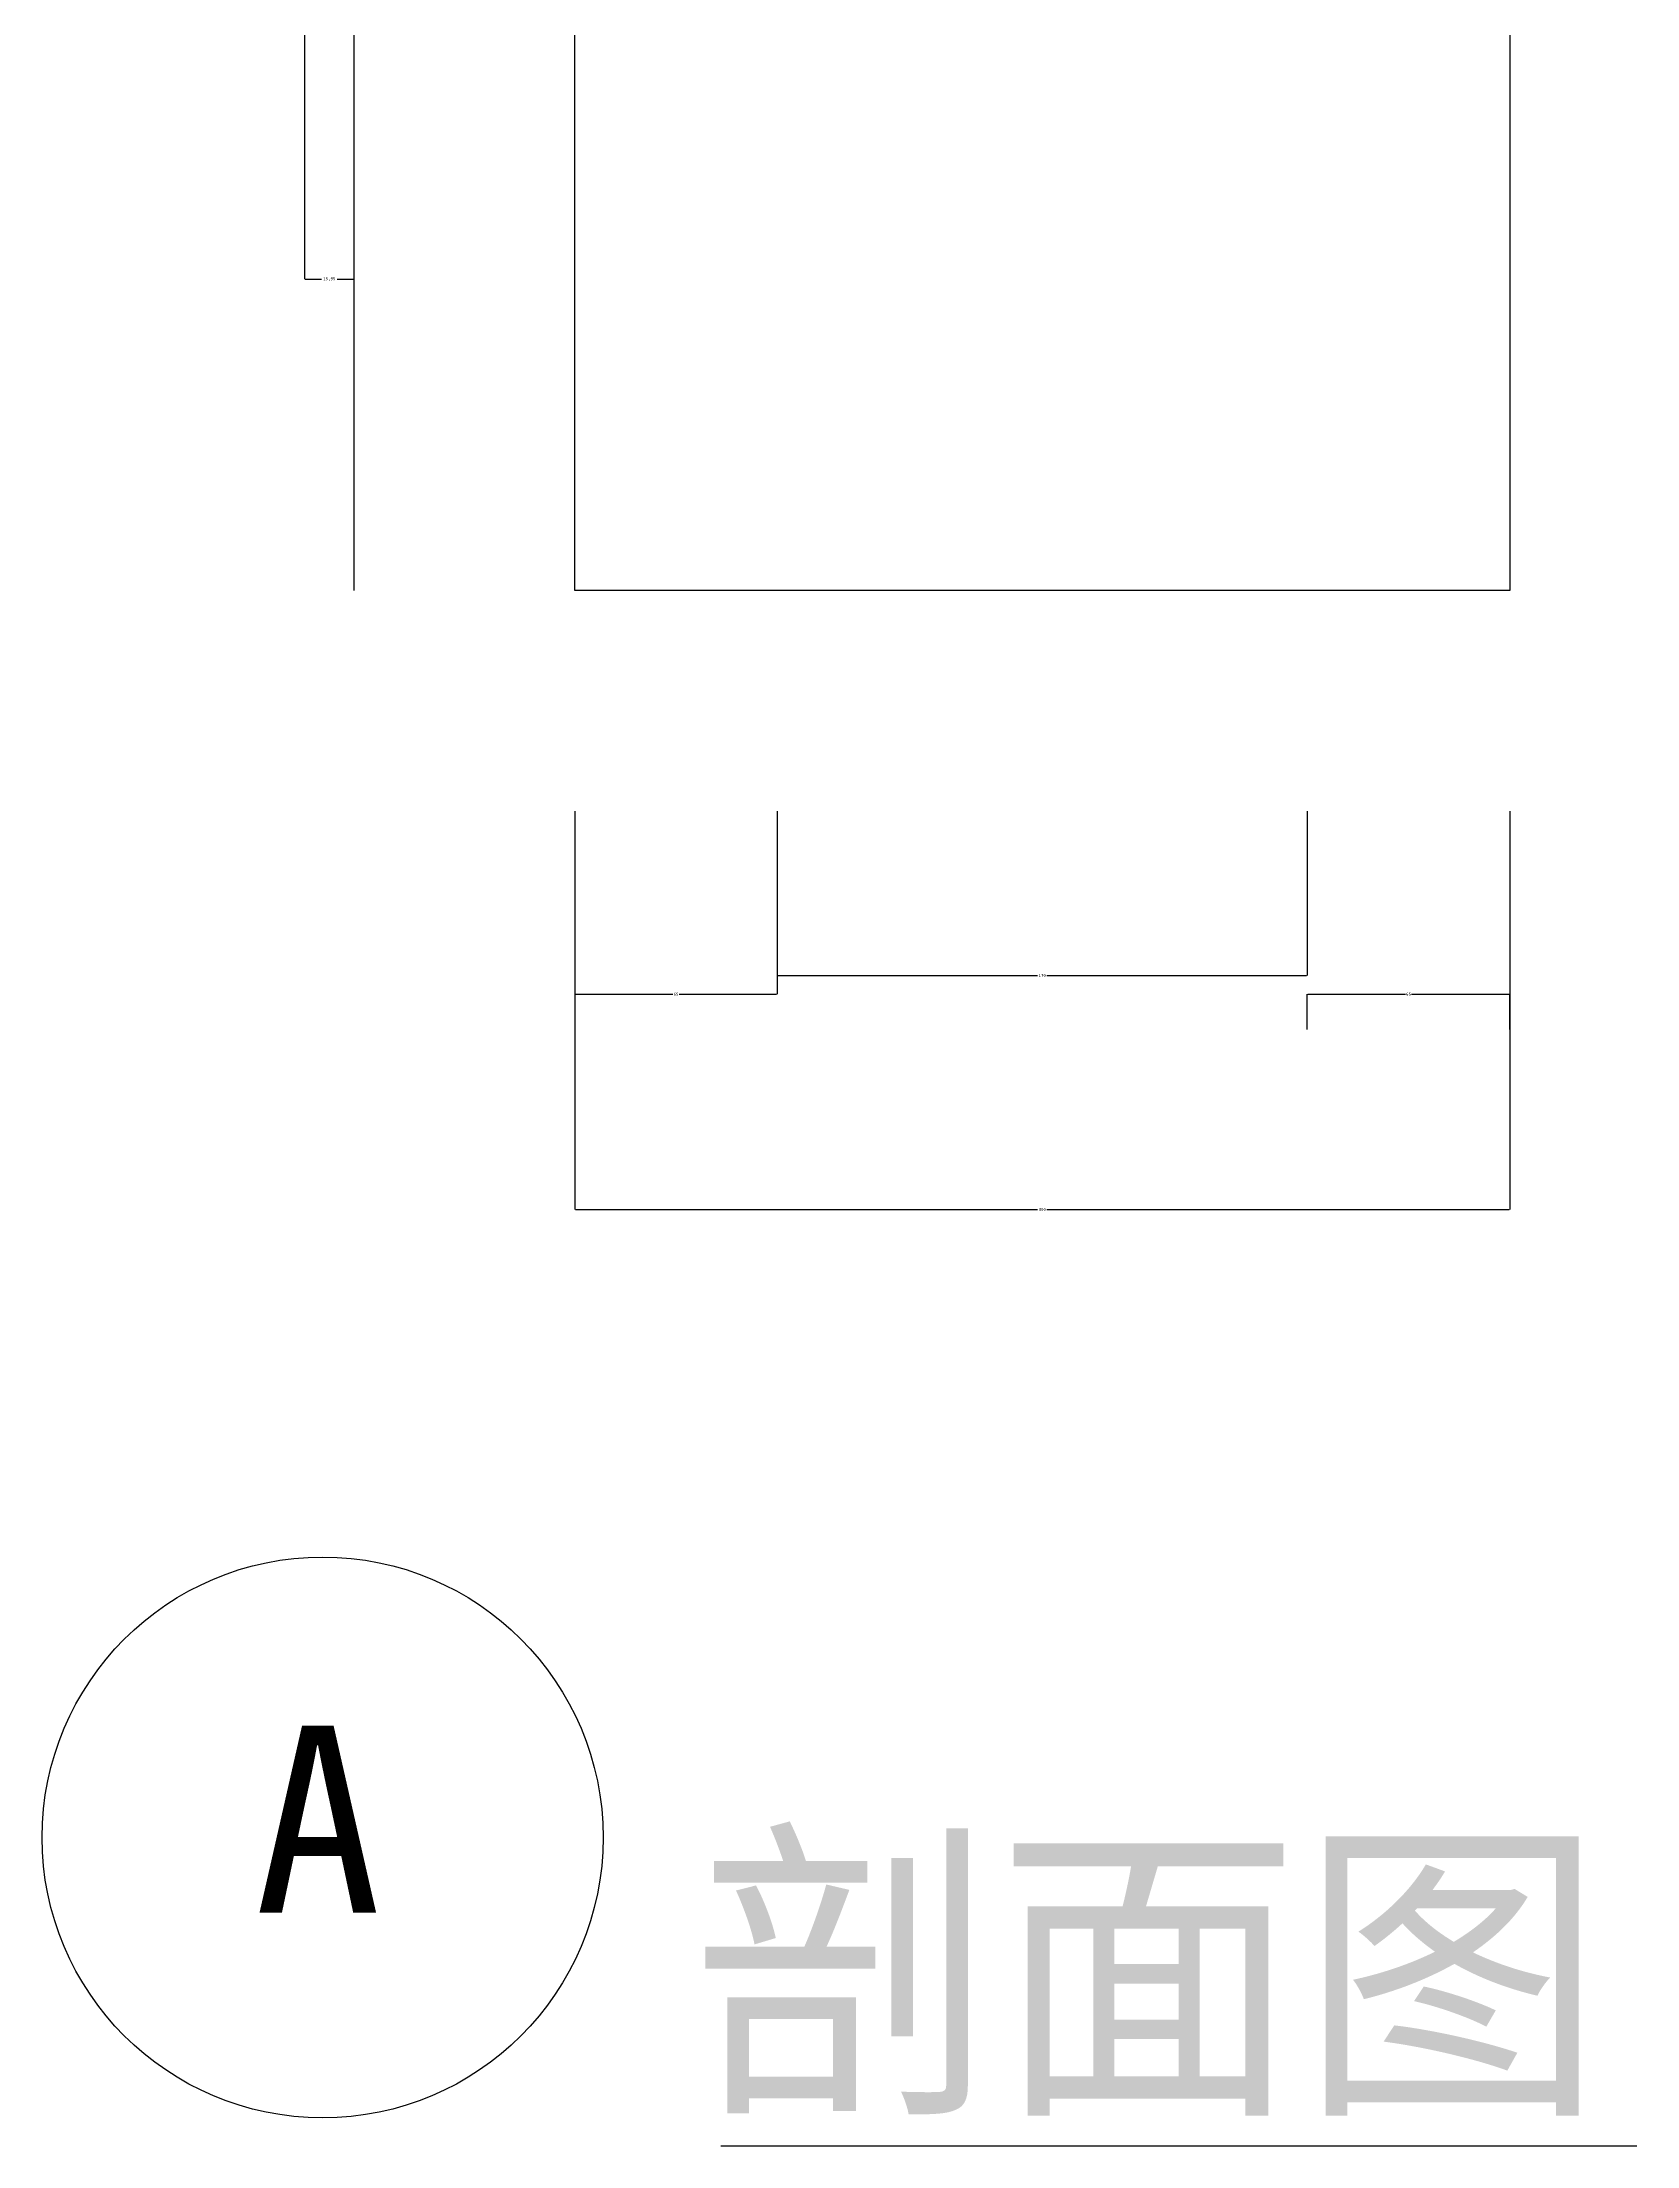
# Model space of a CAD drawing. Header units: metres. Extents: x 130 to 5274, y 4380 to 7132.
# Drawn here: x 4762 to 5274, y 4890 to 5565 of the extents above; entities that cross this region are included whole.
import ezdxf

# ---------------------------------------------------------------- set-up
doc = ezdxf.new("R2010")
doc.units = ezdxf.units.M
for name, color, linetype in [('4', 4, 'Continuous'), ('BH', 3, 'Continuous'), ('DIM', 3, 'Continuous'), ('TEXT', 3, 'Continuous')]:
    doc.layers.add(name, color=color, linetype=linetype)
doc.dimstyles.get("Standard").update_dxf_attribs({"dimtxt": 2.5, "dimasz": 2.5, "dimexe": 1.25, "dimexo": 0.625, "dimtad": 1, "dimcen": 2.5, "dimazin": 3, "dimtfac": 1, "dimtmove": 0, "dimatfit": 3})

# ---------------------------------------------------------------- blocks, each defined once
blk = doc.blocks.new('*D39')
for p, q in [((4933.02, 5317.88), (4933.02, 5259.18)), ((4998.02, 5317.88), (4998.02, 5259.18)), ((4933.27, 5259.18), (4964.52, 5259.18)), ((4966.52, 5259.18), (4997.77, 5259.18))]:
    blk.add_line(p, q)
at = {"layer": 'Defpoints'}
for p in [(4933.02, 5317.88), (4998.02, 5317.88), (4933.02, 5259.18)]:
    blk.add_point(p, dxfattribs=at)
at = {"layer": 'DIM', "insert": (4965.52, 5259.18), "char_height": 1, "attachment_point": 5}
blk.add_mtext('65', dxfattribs=at)
blk = doc.blocks.new('*D40')
for p, q in [((5168.02, 5247.83), (5168.02, 5259.18)), ((5168.27, 5259.18), (5199.52, 5259.18)), ((5201.52, 5259.18), (5232.77, 5259.18)), ((5233.02, 5247.83), (5233.02, 5259.18))]:
    blk.add_line(p, q)
at = {"layer": 'Defpoints'}
for p in [(5168.02, 5259.18), (5168.02, 5247.83), (5233.02, 5247.83)]:
    blk.add_point(p, dxfattribs=at)
at = {"layer": 'DIM', "insert": (5200.52, 5259.18), "char_height": 1, "attachment_point": 5}
blk.add_mtext('65', dxfattribs=at)
blk = doc.blocks.new('*D41')
for p, q in [((4933.02, 5317.88), (4933.02, 5190.08)), ((5233.02, 5317.88), (5233.02, 5190.08)), ((4933.27, 5190.08), (5081.52, 5190.08)), ((5084.52, 5190.08), (5232.77, 5190.08))]:
    blk.add_line(p, q)
at = {"layer": 'Defpoints'}
for p in [(4933.02, 5317.88), (5233.02, 5317.88), (4933.02, 5190.08)]:
    blk.add_point(p, dxfattribs=at)
at = {"layer": 'DIM', "insert": (5083.02, 5190.08), "char_height": 1, "attachment_point": 5}
blk.add_mtext('300', dxfattribs=at)
blk = doc.blocks.new('*D42')
for p, q in [((4998.02, 5317.88), (4998.02, 5265.18)), ((5168.02, 5317.88), (5168.02, 5265.18)), ((4998.27, 5265.18), (5081.52, 5265.18)), ((5084.52, 5265.18), (5167.77, 5265.18))]:
    blk.add_line(p, q)
at = {"layer": 'Defpoints'}
for p in [(4998.02, 5317.88), (5168.02, 5317.88), (4998.02, 5265.18)]:
    blk.add_point(p, dxfattribs=at)
at = {"layer": 'DIM', "insert": (5083.02, 5265.18), "char_height": 1, "attachment_point": 5}
blk.add_mtext('170', dxfattribs=at)
blk = doc.blocks.new('*D46')
for p, q in [((4847.01, 6488.69), (4847.01, 5938.69)), ((4847.26, 5938.69), (4852.145, 5938.69)), ((4857.145, 5938.69), (4862.03, 5938.69)), ((4862.28, 5388.69), (4862.28, 5938.69))]:
    blk.add_line(p, q)
at = {"layer": 'Defpoints'}
for p in [(4847.01, 6488.69), (4847.01, 5938.69), (4862.28, 5388.69)]:
    blk.add_point(p, dxfattribs=at)
at = {"layer": 'DIM', "insert": (4854.645, 5938.69), "char_height": 1, "attachment_point": 5}
blk.add_mtext('15,27', dxfattribs=at)
blk = doc.blocks.new('*D47')
for p, q in [((4846.33, 5588.69), (4846.33, 5488.69)), ((4846.58, 5488.69), (4851.805, 5488.69)), ((4856.805, 5488.69), (4862.03, 5488.69)), ((4862.28, 5388.69), (4862.28, 5488.69))]:
    blk.add_line(p, q)
at = {"layer": 'Defpoints'}
for p in [(4846.33, 5588.69), (4846.33, 5488.69), (4862.28, 5388.69)]:
    blk.add_point(p, dxfattribs=at)
at = {"layer": 'DIM', "insert": (4854.305, 5488.69), "char_height": 1, "attachment_point": 5}
blk.add_mtext('15,95', dxfattribs=at)

msp = doc.modelspace()

# ---------------------------------------------------------------- hatches: boundary and pattern name
at = {"layer": 'BH'}
h = msp.add_hatch(dxfattribs=at)
h.set_pattern_fill('ANSI33', scale=200)
h.paths.add_polyline_path([(4933.02, 5588.69), (4933.02, 5388.69), (5233.02, 5388.69), (5233.02, 5588.69)])

# ---------------------------------------------------------------- linework, layer by layer
at = {"layer": '4'}
msp.add_lwpolyline([(4933.02, 5588.69), (5233.02, 5588.69), (5233.02, 5388.69), (4933.02, 5388.69)], close=True, dxfattribs=at)
at = {"layer": 'TEXT'}
msp.add_line((4979.93, 4889.52), (5273.8, 4889.52), dxfattribs=at)
msp.add_circle((4852.15, 4988.52), 90, dxfattribs=at)

# ---------------------------------------------------------------- texts
for s, height, p in [('A', 60, (4830.2, 4964.39)), ('剖面图', 75, (4970.73, 4907.45))]:
    msp.add_text(s, height=height, dxfattribs=at).set_placement(p)

# ---------------------------------------------------------------- dimensions: what is measured, and where the dimension line sits
at = {"layer": 'DIM'}
for base, p1, p2, picture, middle in [((4847.01, 5938.69), (4847.01, 6488.69), (4862.28, 5388.69), '*D46', (4854.645, 5938.69)), ((4846.33, 5488.69), (4846.33, 5588.69), (4862.28, 5388.69), '*D47', (4854.305, 5488.69)), ((4933.02, 5259.18), (4933.02, 5317.88), (4998.02, 5317.88), '*D39', (4965.52, 5259.18)), ((4933.02, 5190.08), (4933.02, 5317.88), (5233.02, 5317.88), '*D41', (5083.02, 5190.08)), ((4998.02, 5265.18), (4998.02, 5317.88), (5168.02, 5317.88), '*D42', (5083.02, 5265.18)), ((5168.02, 5259.18), (5168.02, 5247.83), (5233.02, 5247.83), '*D40', (5200.52, 5259.18))]:
    dim = msp.add_linear_dim(base=base, p1=p1, p2=p2, dimstyle='Standard', dxfattribs=at)
    dim.commit()
    dim.dimension.update_dxf_attribs({"geometry": picture, "text_midpoint": middle})

doc.saveas('drawing.dxf')
